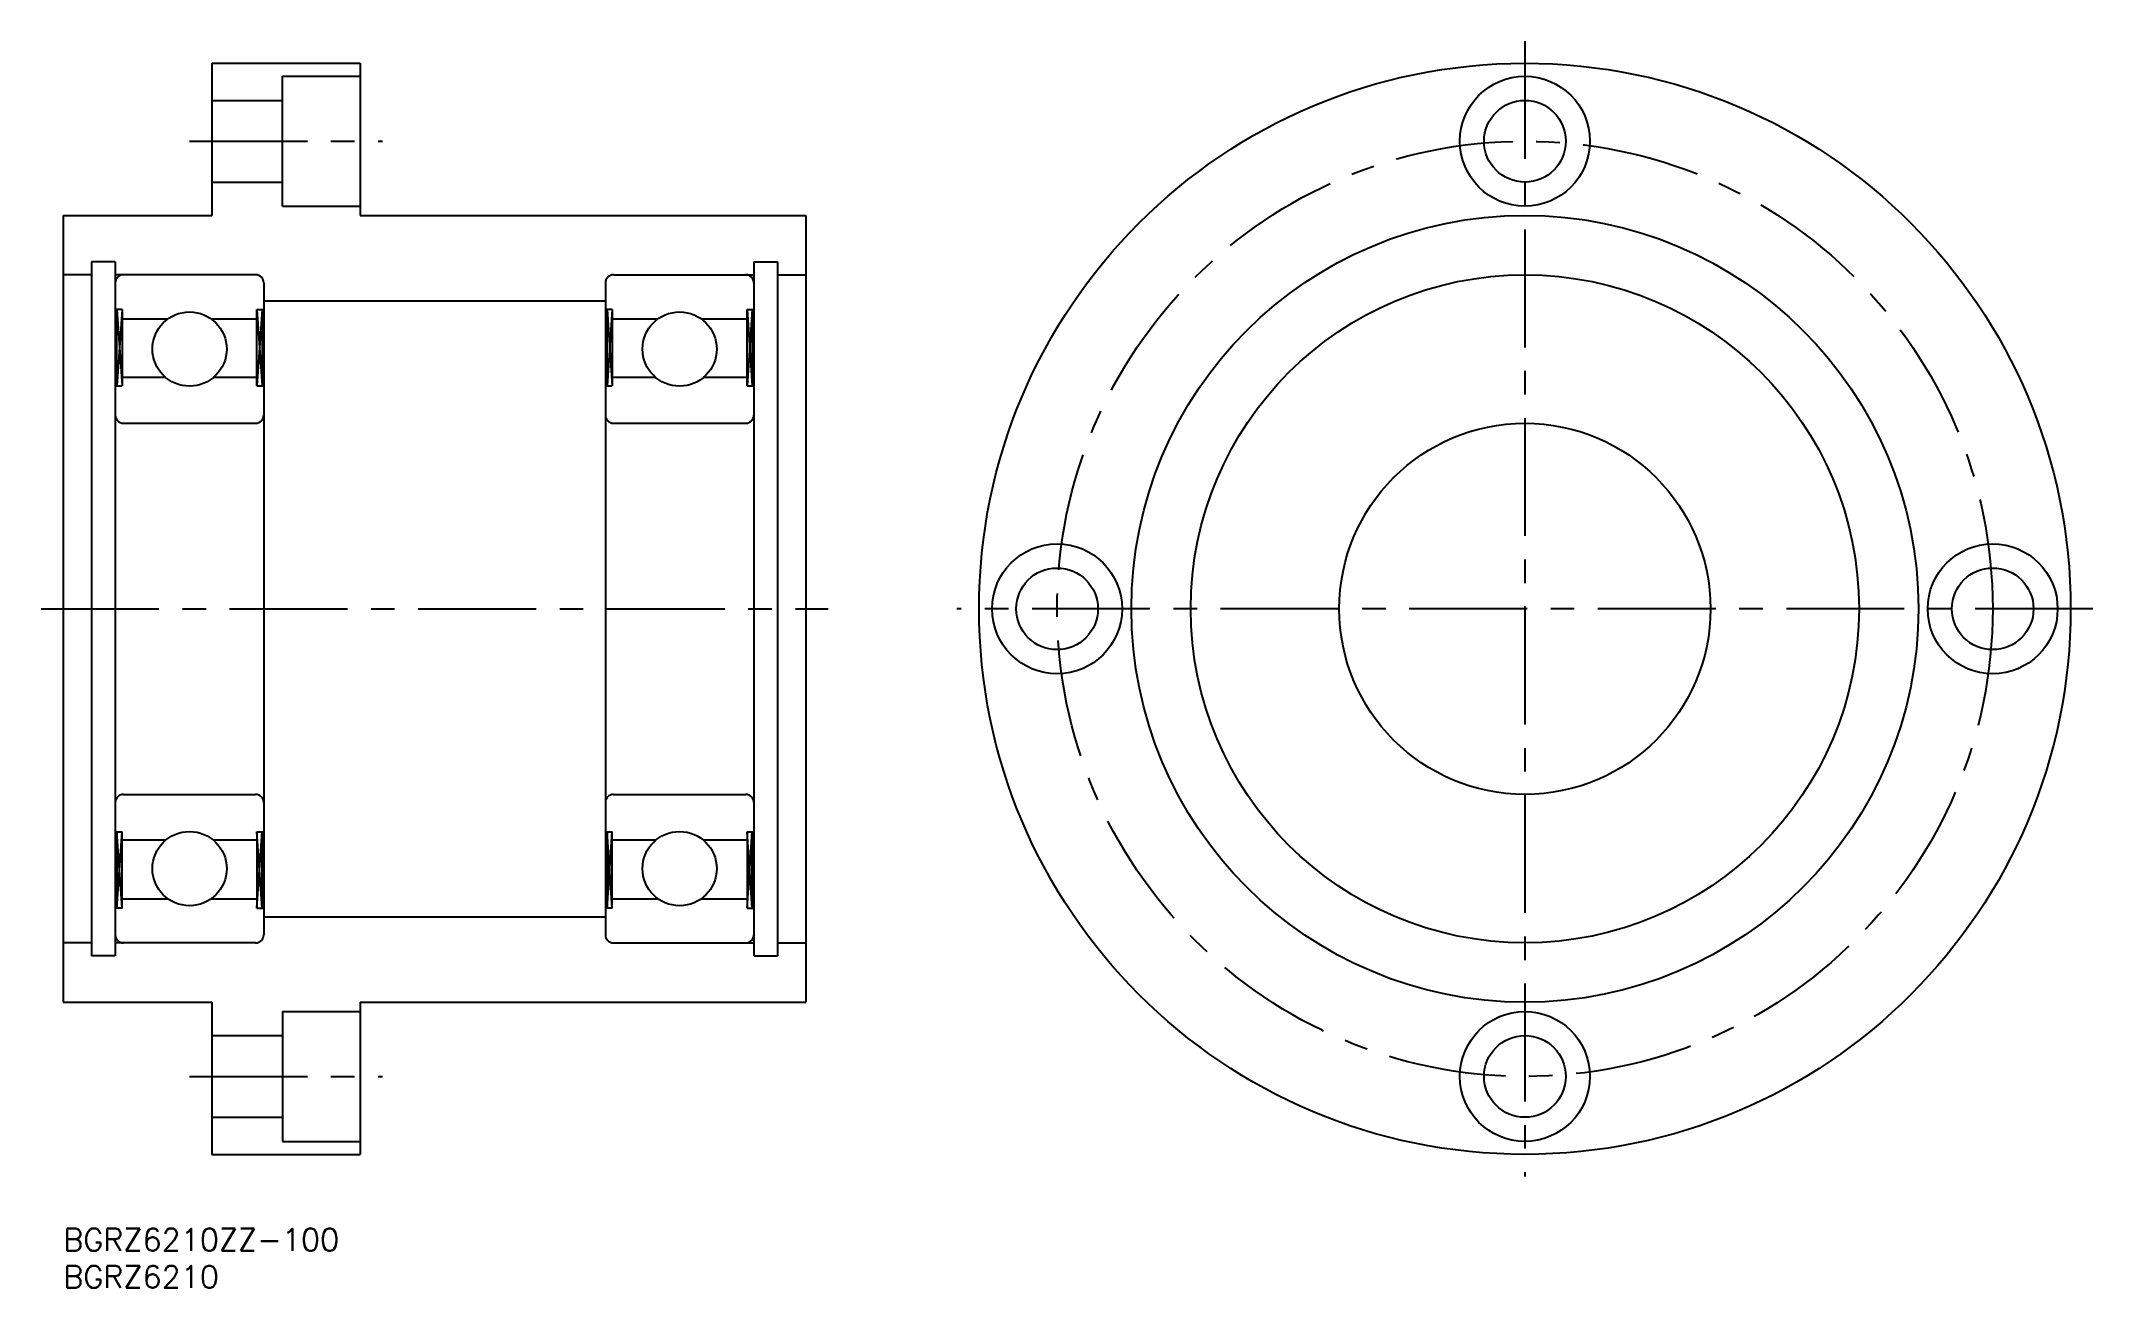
# Model space of a CAD drawing. Extents: x -3 to 273, y -8 to 160.
import ezdxf

# ---------------------------------------------------------------- set-up
doc = ezdxf.new("R2010")
doc.units = 0
doc.header["$LTSCALE"] = 0.5
doc.linetypes.add('CENTER', pattern=[50.8, 31.75, -6.35, 6.35, -6.35])
for name, color, linetype in [('MSM_CENTER', 1, 'CENTER'), ('MSM_CONTINUOUS', 7, 'CONTINUOUS'), ('MSM_NARROW', 5, 'CONTINUOUS'), ('MSM_PART_NUMBER', 7, 'CONTINUOUS')]:
    doc.layers.add(name, color=color, linetype=linetype)
doc.styles.get("Standard").update_dxf_attribs({"font": 'txt.shx', "height": 3, "bigfont": 'bigfont.shx'})

# ---------------------------------------------------------------- blocks, each defined once
blk = doc.blocks.new('*U3')
at = {"layer": 'MSM_PART_NUMBER'}
blk.add_text('BGRZ6210ZZ-100', height=3, dxfattribs=at).set_placement((0, -3))
blk = doc.blocks.new('*U4')
at = {"layer": 'MSM_PART_NUMBER'}
blk.add_text('BGRZ6210', height=3, dxfattribs=at).set_placement((0, -8))

msp = doc.modelspace()

# ---------------------------------------------------------------- linework, layer by layer
at = {"layer": 'MSM_CENTER'}
for p, q in [((196.84, 160), (196.84, 7)), ((17, 146.5), (43, 146.5)), ((-3, 83.5), (103, 83.5)), ((273.34, 83.5), (120.34, 83.5)), ((17, 20.5), (43, 20.5))]:
    msp.add_line(p, q, dxfattribs=at)
msp.add_circle((196.84, 83.5), 63, dxfattribs=at)
at = {"layer": 'MSM_CONTINUOUS'}
for p, q in [((20, 157), (20, 136.5)), ((20, 157), (40, 157)), ((29.5, 137.75), (29.5, 155.25)), ((29.5, 155.25), (40, 155.25)), ((40, 157), (40, 136.5)), ((20, 152), (29.5, 152)), ((20, 141), (29.5, 141)), ((0, 136.5), (20, 136.5)), ((0, 136.5), (0, 30.5)), ((29.5, 137.75), (40, 137.75)), ((40, 136.5), (100, 136.5)), ((100, 136.5), (100, 30.5)), ((7, 130.25), (3.8, 130.25)), ((3.8, 130.25), (3.8, 36.75)), ((7, 130.25), (7, 36.75)), ((93, 130.25), (96.2, 130.25)), ((93, 130.25), (93, 36.75)), ((96.2, 130.25), (96.2, 36.75)), ((3.8, 128.5), (0, 128.5)), ((25.9, 128.5), (7, 128.5)), ((27, 127.4), (27, 39.6)), ((73, 127.4), (73, 39.6)), ((74.1, 128.5), (93, 128.5)), ((96.2, 128.5), (100, 128.5)), ((27, 125), (73, 125)), ((7.92, 123.85), (7, 123.85)), ((7.23, 113.55), (7.23, 123.85)), ((7.92, 123.85), (7.92, 113.55)), ((7.92, 122.55), (14.07, 122.55)), ((19.93, 122.55), (26.08, 122.55)), ((26.08, 123.85), (27, 123.85)), ((26.08, 113.55), (26.08, 123.85)), ((26.77, 123.85), (26.77, 113.55)), ((73.92, 123.85), (73, 123.85)), ((73.23, 113.55), (73.23, 123.85)), ((73.92, 123.85), (73.92, 113.55)), ((73.92, 122.55), (80.07, 122.55)), ((85.93, 122.55), (92.08, 122.55)), ((92.08, 123.85), (93, 123.85)), ((92.08, 113.55), (92.08, 123.85)), ((92.77, 123.85), (92.77, 113.55)), ((7, 113.55), (7.92, 113.55)), ((13.81, 114.65), (7.92, 114.65)), ((26.08, 114.65), (20.19, 114.65)), ((26.08, 113.55), (27, 113.55)), ((73, 113.55), (73.92, 113.55)), ((79.81, 114.65), (73.92, 114.65)), ((92.08, 114.65), (86.19, 114.65)), ((92.08, 113.55), (93, 113.55)), ((8.1, 108.5), (25.9, 108.5)), ((74.1, 108.5), (91.9, 108.5)), ((8.1, 58.5), (25.9, 58.5)), ((74.1, 58.5), (91.9, 58.5)), ((7, 53.45), (7.92, 53.45)), ((7.23, 53.45), (7.23, 43.15)), ((7.92, 43.15), (7.92, 53.45)), ((26.08, 53.45), (26.08, 43.15)), ((26.08, 53.45), (27, 53.45)), ((26.77, 43.15), (26.77, 53.45)), ((73, 53.45), (73.92, 53.45)), ((73.23, 53.45), (73.23, 43.15)), ((73.92, 43.15), (73.92, 53.45)), ((92.08, 53.45), (92.08, 43.15)), ((92.08, 53.45), (93, 53.45)), ((92.77, 43.15), (92.77, 53.45)), ((13.81, 52.35), (7.92, 52.35)), ((26.08, 52.35), (20.19, 52.35)), ((79.81, 52.35), (73.92, 52.35)), ((92.08, 52.35), (86.19, 52.35)), ((7.92, 44.45), (14.07, 44.45)), ((19.93, 44.45), (26.08, 44.45)), ((73.92, 44.45), (80.07, 44.45)), ((85.93, 44.45), (92.08, 44.45)), ((7.92, 43.15), (7, 43.15)), ((26.08, 43.15), (27, 43.15)), ((27, 42), (73, 42)), ((73.92, 43.15), (73, 43.15)), ((92.08, 43.15), (93, 43.15)), ((3.8, 38.5), (0, 38.5)), ((7, 36.75), (3.8, 36.75)), ((25.9, 38.5), (7, 38.5)), ((74.1, 38.5), (93, 38.5)), ((93, 36.75), (96.2, 36.75)), ((96.2, 38.5), (100, 38.5)), ((0, 30.5), (20, 30.5)), ((20, 30.5), (20, 10)), ((40, 30.5), (100, 30.5)), ((40, 30.5), (40, 10)), ((29.5, 29.25), (29.5, 11.75)), ((29.5, 29.25), (40, 29.25)), ((20, 26), (29.5, 26)), ((20, 15), (29.5, 15)), ((29.5, 11.75), (40, 11.75)), ((20, 10), (40, 10))]:
    msp.add_line(p, q, dxfattribs=at)
for centre, radius in [((196.84, 83.5), 73.5), ((196.84, 146.5), 8.75), ((196.84, 146.5), 5.5), ((196.84, 83.5), 53), ((196.84, 83.5), 45), ((17, 118.5), 5), ((83, 118.5), 5), ((196.84, 83.5), 25), ((133.84, 83.5), 8.75), ((259.84, 83.5), 8.75), ((133.84, 83.5), 5.5), ((259.84, 83.5), 5.5), ((17, 48.5), 5), ((83, 48.5), 5), ((196.84, 20.5), 8.75), ((196.84, 20.5), 5.5)]:
    msp.add_circle(centre, radius, dxfattribs=at)
for centre, start, end in [((8.1, 127.4), 90, 180), ((25.9, 127.4), 0, 90), ((74.1, 127.4), 90, 180), ((91.9, 127.4), 0, 90), ((8.1, 109.6), 180, 270), ((25.9, 109.6), 270, 0), ((74.1, 109.6), 180, 270), ((91.9, 109.6), 270, 0), ((8.1, 57.4), 90, 180), ((25.9, 57.4), 0, 90), ((74.1, 57.4), 90, 180), ((91.9, 57.4), 0, 90), ((8.1, 39.6), 180, 270), ((25.9, 39.6), 270, 0), ((74.1, 39.6), 180, 270), ((91.9, 39.6), 270, 0)]:
    msp.add_arc(centre, 1.1, start, end, dxfattribs=at)
at = {"layer": 'MSM_NARROW'}
for p, q in [((7.23, 123.85), (7.92, 113.55)), ((7.92, 123.85), (7.23, 113.55)), ((26.08, 123.85), (26.77, 113.55)), ((26.77, 123.85), (26.08, 113.55)), ((73.23, 123.85), (73.92, 113.55)), ((73.92, 123.85), (73.23, 113.55)), ((92.08, 123.85), (92.77, 113.55)), ((92.77, 123.85), (92.08, 113.55)), ((7.23, 43.15), (7.92, 53.45)), ((7.92, 43.15), (7.23, 53.45)), ((26.08, 43.15), (26.77, 53.45)), ((26.77, 43.15), (26.08, 53.45)), ((73.23, 43.15), (73.92, 53.45)), ((73.92, 43.15), (73.23, 53.45)), ((92.08, 43.15), (92.77, 53.45)), ((92.77, 43.15), (92.08, 53.45))]:
    msp.add_line(p, q, dxfattribs=at)

# ---------------------------------------------------------------- block references
at = {"layer": 'MSM_CONTINUOUS'}
for name in ['*U3', '*U4']:
    msp.add_blockref(name, (0, 0), dxfattribs=at)

doc.saveas('drawing.dxf')
